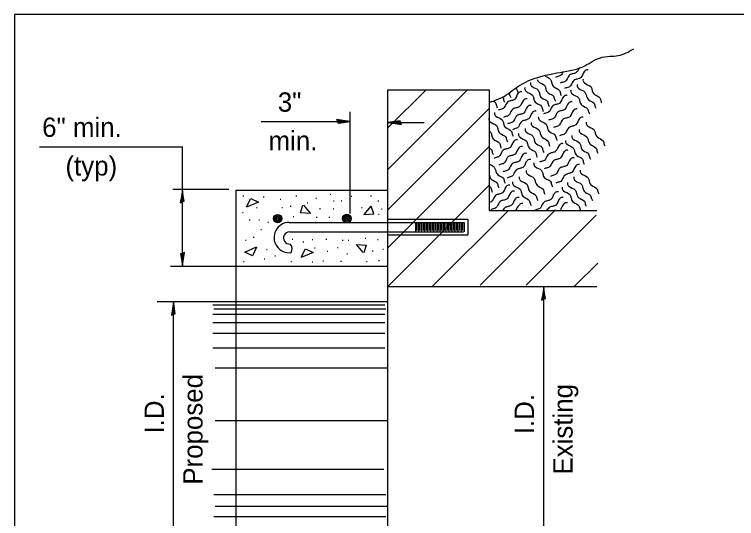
# Model space of a CAD drawing. Extents: x 53821 to 55221, y 43104 to 43593.
# Drawn here: x 54741.7 to 54831.4, y 43440.1 to 43502.7 of the extents above; entities that cross this region are included whole.
import ezdxf

# ---------------------------------------------------------------- set-up
doc = ezdxf.new("R2010")
doc.units = 0
for name, color, linetype in [('Design_EX_Roadway Dimensions', 7, 'Continuous'), ('Removal_Items', 7, 'Continuous'), ('Sheets_General Details', 7, 'Continuous'), ('Signals_EX_Underground Conduit', 7, 'Continuous'), ('Topo_Building', 7, 'Continuous'), ('XSC_Exist Ground', 7, 'Continuous')]:
    doc.layers.add(name, color=color, linetype=linetype)

msp = doc.modelspace()

# ---------------------------------------------------------------- linework, layer by layer
at = {"layer": 'Design_EX_Roadway Dimensions'}
for p, q in [((54783.396, 43478.009), (54783.396, 43490.643)), ((54772.344, 43489.443), (54783.396, 43489.443)), ((54788.087, 43489.331), (54792.587, 43489.331)), ((54744.845, 43486.303), (54762.568, 43486.303)), ((54762.568, 43480.959), (54762.568, 43486.303)), ((54761.368, 43481.035), (54768.352, 43481.035)), ((54762.568, 43471.487), (54762.568, 43481.035)), ((54807.429, 43438.195), (54807.429, 43468.961)), ((54761.488, 43438.195), (54761.488, 43467.075))]:
    msp.add_line(p, q, dxfattribs=at)
for points in [[(54781.841, 43489.465), (54781.893, 43489.233), (54782.551, 43489.333), (54783.396, 43489.443), (54782.493, 43489.567), (54781.703, 43489.705), (54781.841, 43489.465), (54781.911, 43489.312), (54782.828, 43489.444), (54781.825, 43489.62), (54781.973, 43489.423), (54782.395, 43489.449), (54781.989, 43489.511)], [(54789.641, 43489.308), (54789.589, 43489.54), (54788.932, 43489.44), (54788.087, 43489.331), (54788.989, 43489.207), (54789.78, 43489.068), (54789.641, 43489.308), (54789.572, 43489.461), (54788.655, 43489.329), (54789.657, 43489.153), (54789.509, 43489.351), (54789.088, 43489.324), (54789.493, 43489.263)], [(54762.545, 43479.48), (54762.777, 43479.532), (54762.677, 43480.189), (54762.568, 43481.035), (54762.444, 43480.132), (54762.305, 43479.341), (54762.545, 43479.48), (54762.699, 43479.549), (54762.567, 43480.467), (54762.391, 43479.464), (54762.588, 43479.612), (54762.561, 43480.033), (54762.5, 43479.628)], [(54762.591, 43473.041), (54762.359, 43472.989), (54762.459, 43472.332), (54762.568, 43471.487), (54762.692, 43472.389), (54762.831, 43473.18), (54762.591, 43473.041), (54762.437, 43472.972), (54762.569, 43472.055), (54762.745, 43473.057), (54762.548, 43472.909), (54762.575, 43472.488), (54762.636, 43472.893)], [(54807.407, 43467.407), (54807.639, 43467.459), (54807.539, 43468.116), (54807.429, 43468.961), (54807.305, 43468.059), (54807.167, 43467.268), (54807.407, 43467.407), (54807.56, 43467.476), (54807.428, 43468.393), (54807.252, 43467.391), (54807.449, 43467.539), (54807.423, 43467.96), (54807.361, 43467.555)], [(54761.465, 43465.52), (54761.697, 43465.572), (54761.597, 43466.229), (54761.488, 43467.075), (54761.364, 43466.172), (54761.225, 43465.381), (54761.465, 43465.52), (54761.619, 43465.589), (54761.487, 43466.507), (54761.311, 43465.504), (54761.508, 43465.652), (54761.481, 43466.073), (54761.42, 43465.668)]]:
    msp.add_lwpolyline(points, dxfattribs=at)
at = {"layer": 'Removal_Items'}
for p, q in [((54780.908, 43480.421), (54781.007, 43480.421)), ((54770.085, 43480.219), (54770.184, 43480.219)), ((54772.617, 43480.072), (54772.716, 43480.072)), ((54774.712, 43479.783), (54774.811, 43479.783)), ((54776.66, 43480.219), (54776.759, 43480.219)), ((54779.133, 43479.928), (54779.232, 43479.928)), ((54781.316, 43479.579), (54781.415, 43479.579)), ((54782.276, 43479.579), (54782.375, 43479.579)), ((54783.525, 43480.16), (54783.624, 43480.16)), ((54785.941, 43480.219), (54786.04, 43480.219)), ((54786.843, 43479.607), (54786.941, 43479.607)), ((54771.773, 43478.763), (54771.872, 43478.763)), ((54774.916, 43478.764), (54775.015, 43478.764)), ((54775.963, 43478.908), (54776.061, 43478.908)), ((54778.057, 43479.345), (54778.156, 43479.345)), ((54779.599, 43478.617), (54779.697, 43478.617)), ((54784.805, 43478.763), (54784.904, 43478.763)), ((54770.028, 43478.123), (54770.127, 43478.123)), ((54781.285, 43478.588), (54781.384, 43478.588)), ((54786.9, 43477.948), (54786.999, 43477.948)), ((54787.279, 43478.589), (54787.377, 43478.589)), ((54770.872, 43477.221), (54770.971, 43477.221)), ((54772.064, 43477.22), (54772.163, 43477.22)), ((54773.169, 43476.957), (54773.268, 43476.957)), ((54776.311, 43477.628), (54776.409, 43477.628)), ((54779.191, 43477.569), (54779.289, 43477.569)), ((54780.763, 43477.541), (54780.861, 43477.541)), ((54772.297, 43476.027), (54772.396, 43476.027)), ((54771.367, 43475.096), (54771.465, 43475.096)), ((54770.405, 43474.687), (54770.504, 43474.687)), ((54776.195, 43474.833), (54776.293, 43474.833)), ((54777.533, 43474.513), (54777.632, 43474.513)), ((54778.668, 43474.775), (54778.767, 43474.775)), ((54780.384, 43474.833), (54780.483, 43474.833)), ((54782.421, 43474.688), (54782.52, 43474.688)), ((54783.148, 43474.716), (54783.247, 43474.716)), ((54785.243, 43474.949), (54785.341, 43474.949)), ((54786.784, 43474.804), (54786.883, 43474.804)), ((54772.995, 43473.552), (54773.093, 43473.552)), ((54778.959, 43473.756), (54779.057, 43473.756)), ((54780.529, 43473.348), (54780.628, 43473.348)), ((54781.809, 43473.785), (54781.908, 43473.785)), ((54786.144, 43473.377), (54786.243, 43473.377)), ((54787.453, 43473.581), (54787.552, 43473.581)), ((54774.043, 43472.767), (54774.141, 43472.767)), ((54782.973, 43473.028), (54783.072, 43473.028)), ((54770.144, 43472.068), (54770.243, 43472.068)), ((54776.02, 43472.068), (54776.119, 43472.068)), ((54778.668, 43472.011), (54778.767, 43472.011)), ((54780.005, 43472.125), (54780.104, 43472.125)), ((54782.217, 43472.097), (54782.316, 43472.097)), ((54785.417, 43472.039), (54785.516, 43472.039)), ((54786.929, 43472.185), (54787.028, 43472.185))]:
    msp.add_line(p, q, dxfattribs=at)
for points in [[(54770.532, 43478.833), (54771.052, 43479.892), (54772.003, 43479.441), (54770.521, 43478.812)], [(54777.613, 43479.049), (54778.456, 43478.029), (54777.236, 43478.117), (54777.544, 43479.068)], [(54785.949, 43478.92), (54785.109, 43477.899), (54786.325, 43477.989), (54786.021, 43478.939)], [(54785.013, 43473.157), (54784.172, 43474.179), (54785.389, 43474.089), (54785.083, 43473.139)], [(54771.776, 43473.835), (54771.259, 43472.779), (54770.307, 43473.227), (54771.787, 43473.857)], [(54777.331, 43472.581), (54777.849, 43473.637), (54778.8, 43473.189), (54777.32, 43472.559)]]:
    msp.add_lwpolyline(points, dxfattribs=at)
at = {"layer": 'Sheets_General Details'}
msp.add_lwpolyline([(55042.984, 43502.731), (54741.728, 43502.731), (54741.728, 43377.844), (55042.984, 43377.844)], close=True, dxfattribs=at)
at = {"layer": 'Signals_EX_Underground Conduit'}
msp.add_line((54772.704, 43472.388), (54772.803, 43472.388), dxfattribs=at)
at = {"layer": 'Topo_Building'}
for p, q in [((54788.049, 43483.456), (54797.985, 43493.393)), ((54788.087, 43488.641), (54792.82, 43493.373)), ((54788.087, 43493.355), (54800.663, 43493.355)), ((54788.087, 43480.911), (54788.087, 43493.355)), ((54800.663, 43493.355), (54800.663, 43478.385)), ((54788.049, 43478.424), (54800.663, 43491.037)), ((54788.087, 43473.768), (54800.7, 43486.379)), ((54788.087, 43468.961), (54800.7, 43481.571)), ((54769.236, 43480.911), (54788.087, 43480.911)), ((54769.236, 43471.487), (54769.236, 43480.911)), ((54788.087, 43424.357), (54788.087, 43480.911)), ((54793.592, 43468.961), (54803.037, 43478.405)), ((54799.549, 43469.112), (54808.9, 43478.459)), ((54800.663, 43478.385), (54814.008, 43478.385)), ((54805.244, 43469.112), (54813.952, 43477.821)), ((54775.836, 43476.915), (54797.529, 43476.915)), ((54788.087, 43477.311), (54798.023, 43477.311)), ((54791.5, 43476.915), (54791.5, 43475.728)), ((54791.877, 43476.915), (54791.877, 43475.728)), ((54792.253, 43476.915), (54792.253, 43475.728)), ((54792.632, 43476.915), (54792.632, 43475.728)), ((54793.008, 43476.915), (54793.008, 43475.728)), ((54793.385, 43476.915), (54793.385, 43475.728)), ((54793.761, 43476.915), (54793.761, 43475.728)), ((54794.14, 43476.915), (54794.14, 43475.728)), ((54794.517, 43476.915), (54794.517, 43475.728)), ((54794.893, 43476.915), (54794.893, 43475.728)), ((54795.271, 43476.915), (54795.271, 43475.728)), ((54795.645, 43476.915), (54795.645, 43475.728)), ((54796.025, 43476.915), (54796.025, 43475.728)), ((54796.401, 43476.915), (54796.401, 43475.728)), ((54796.78, 43476.915), (54796.78, 43475.728)), ((54797.156, 43476.915), (54797.156, 43475.728)), ((54797.529, 43476.915), (54797.529, 43475.728)), ((54798.023, 43477.311), (54798.023, 43475.352)), ((54791.688, 43476.765), (54791.688, 43475.899)), ((54792.065, 43476.765), (54792.065, 43475.899)), ((54792.441, 43476.765), (54792.441, 43475.899)), ((54792.82, 43476.765), (54792.82, 43475.899)), ((54793.196, 43476.765), (54793.196, 43475.899)), ((54793.575, 43476.765), (54793.575, 43475.899)), ((54793.951, 43476.765), (54793.951, 43475.899)), ((54794.328, 43476.765), (54794.328, 43475.899)), ((54794.704, 43476.765), (54794.704, 43475.899)), ((54795.08, 43476.765), (54795.08, 43475.899)), ((54795.46, 43476.765), (54795.46, 43475.899)), ((54795.836, 43476.765), (54795.836, 43475.899)), ((54796.212, 43476.765), (54796.212, 43475.899)), ((54796.589, 43476.765), (54796.589, 43475.899)), ((54796.968, 43476.765), (54796.968, 43475.899)), ((54797.344, 43476.765), (54797.344, 43475.899)), ((54775.871, 43475.728), (54797.477, 43475.728)), ((54788.087, 43475.352), (54798.023, 43475.352)), ((54761.092, 43471.487), (54788.087, 43471.487)), ((54769.236, 43433.763), (54769.236, 43471.465)), ((54811.22, 43468.961), (54814.12, 43471.864)), ((54788.087, 43468.961), (54814.008, 43468.961)), ((54759.452, 43467.075), (54788.069, 43467.075)), ((54766.365, 43466.691), (54787.697, 43466.691)), ((54766.496, 43466.169), (54787.829, 43466.169)), ((54766.365, 43465.515), (54787.697, 43465.515)), ((54766.365, 43464.467), (54787.697, 43464.467)), ((54766.365, 43463.159), (54787.697, 43463.159)), ((54766.365, 43461.327), (54787.697, 43461.327)), ((54766.625, 43458.84), (54787.96, 43458.84)), ((54766.625, 43452.297), (54787.96, 43452.297)), ((54766.233, 43446.279), (54787.567, 43446.279)), ((54766.496, 43443.136), (54787.829, 43443.136)), ((54766.625, 43441.696), (54787.96, 43441.696)), ((54766.496, 43440.389), (54787.829, 43440.389))]:
    msp.add_line(p, q, dxfattribs=at)
for centre, radius in [((54774.401, 43477.387), 0.517), ((54774.401, 43477.387), 0.377), ((54782.979, 43477.406), 0.536), ((54782.979, 43477.406), 0.377), ((54774.401, 43477.387), 0.265), ((54774.401, 43477.387), 0.122), ((54782.979, 43477.406), 0.254), ((54782.979, 43477.406), 0.0938)]:
    msp.add_circle(centre, radius, dxfattribs=at)
for centre, radius, start, end in [((54775.834, 43475.031), 1.885, 90, 277.22549), ((54775.872, 43474.974), 0.754, 90, 275.00914), ((54775.324, 43473.606), 0.87, 329.18271, 45.1458)]:
    msp.add_arc(centre, radius, start, end, dxfattribs=at)
at = {"layer": 'XSC_Exist Ground'}
for points in [[(54800.737, 43491.848), (54802.733, 43492.696), (54803.735, 43493.467), (54809.052, 43495.467), (54812.273, 43496.24), (54814.349, 43497.315), (54815.668, 43497.539), (54816.665, 43497.615), (54818.589, 43498.464)], [(54809.844, 43495.655), (54809.521, 43495.145), (54809.071, 43494.993), (54808.9, 43494.92)], [(54811.84, 43496.125), (54811.484, 43495.543), (54811.144, 43495.391), (54810.748, 43495.279), (54810.521, 43495.088), (54810.087, 43494.409), (54809.637, 43494.261), (54809.465, 43494.183)], [(54812.952, 43495.824), (54812.839, 43495.845), (54812.501, 43495.675), (54812.029, 43494.881), (54811.689, 43494.731), (54811.295, 43494.617), (54811.068, 43494.429), (54810.633, 43493.751), (54810.181, 43493.6), (54810.013, 43493.525)], [(54807.62, 43495.051), (54808.241, 43494.695), (54808.392, 43494.353), (54808.504, 43493.959), (54808.693, 43493.733), (54809.372, 43493.297), (54809.521, 43492.847), (54809.599, 43492.679)], [(54805.791, 43494.261), (54805.772, 43494.147), (54805.941, 43493.807), (54806.732, 43493.337), (54806.881, 43492.997), (54806.996, 43492.6), (54807.185, 43492.376), (54807.863, 43491.943), (54808.013, 43491.488), (54808.089, 43491.32)], [(54806.6, 43494.655), (54806.713, 43494.429), (54807.505, 43493.959), (54807.656, 43493.619), (54807.768, 43493.224), (54807.957, 43492.997), (54808.637, 43492.563), (54808.789, 43492.112), (54808.863, 43491.943)], [(54811.596, 43494.013), (54811.577, 43493.903), (54811.749, 43493.561), (54812.537, 43493.091), (54812.689, 43492.752), (54812.804, 43492.357), (54812.991, 43492.129), (54813.671, 43491.696), (54813.82, 43491.243), (54813.896, 43491.073)], [(54812.312, 43494.695), (54812.295, 43494.579), (54812.464, 43494.241), (54813.253, 43493.768), (54813.405, 43493.431), (54813.519, 43493.033), (54813.708, 43492.807), (54814.385, 43492.376), (54814.536, 43491.921), (54814.613, 43491.752)], [(54804.716, 43493.128), (54804.601, 43493.145), (54804.263, 43492.977), (54803.792, 43492.185), (54803.453, 43492.035), (54803.055, 43491.921), (54802.831, 43491.733), (54802.396, 43491.055), (54801.944, 43490.904), (54801.775, 43490.827)], [(54803.113, 43492.997), (54803.264, 43492.583), (54803.34, 43492.413)], [(54804.017, 43493.581), (54804.129, 43493.261), (54804.207, 43493.091)], [(54805.072, 43493.639), (54805.055, 43493.525), (54805.224, 43493.185), (54806.016, 43492.713), (54806.165, 43492.376), (54806.28, 43491.977), (54806.468, 43491.752), (54807.148, 43491.32), (54807.297, 43490.867), (54807.373, 43490.696)], [(54810.785, 43493.319), (54810.767, 43493.203), (54810.935, 43492.864), (54811.728, 43492.392), (54811.877, 43492.055), (54811.992, 43491.657), (54812.18, 43491.431), (54812.86, 43491), (54813.009, 43490.545), (54813.085, 43490.376)], [(54802.264, 43492.487), (54802.32, 43492.451), (54802.472, 43491.997), (54802.548, 43491.827)], [(54805.356, 43492.243), (54805.244, 43492.263), (54804.904, 43492.091), (54804.431, 43491.303), (54804.095, 43491.149), (54803.696, 43491.037), (54803.471, 43490.847), (54803.037, 43490.169), (54802.584, 43490.017), (54802.416, 43489.941)], [(54810.352, 43492.679), (54810.239, 43492.696), (54809.9, 43492.527), (54809.428, 43491.733), (54809.088, 43491.583), (54808.693, 43491.471), (54808.468, 43491.281), (54808.033, 43490.601), (54807.581, 43490.451), (54807.413, 43490.376)], [(54801.151, 43491.959), (54801.436, 43491.771), (54801.584, 43491.32), (54801.661, 43491.149)], [(54805.865, 43491.431), (54805.751, 43491.451), (54805.412, 43491.281), (54804.941, 43490.488), (54804.601, 43490.339), (54804.207, 43490.227), (54803.98, 43490.037), (54803.548, 43489.359), (54803.093, 43489.207), (54802.925, 43489.131)], [(54810.953, 43491.885), (54810.844, 43491.903), (54810.503, 43491.733), (54810.032, 43490.943), (54809.692, 43490.791), (54809.297, 43490.679), (54809.071, 43490.488), (54808.637, 43489.811), (54808.184, 43489.661), (54808.013, 43489.584)], [(54801.321, 43490.567), (54801.304, 43490.451), (54801.472, 43490.112), (54802.264, 43489.64), (54802.416, 43489.301), (54802.529, 43488.905), (54802.717, 43488.68), (54803.396, 43488.245), (54803.548, 43487.793), (54803.621, 43487.624)], [(54806.468, 43490.715), (54806.353, 43490.736), (54806.016, 43490.567), (54805.544, 43489.773), (54805.205, 43489.621), (54804.809, 43489.511), (54804.583, 43489.32), (54804.149, 43488.641), (54803.696, 43488.491), (54803.528, 43488.416)], [(54811.577, 43490.981), (54811.463, 43491), (54811.125, 43490.827), (54810.653, 43490.037), (54810.313, 43489.885), (54809.919, 43489.773), (54809.692, 43489.584), (54809.26, 43488.905), (54808.805, 43488.755), (54808.637, 43488.68)], [(54800.624, 43489.848), (54800.605, 43489.735), (54800.775, 43489.397), (54801.568, 43488.925), (54801.717, 43488.585), (54801.829, 43488.191), (54802.017, 43487.963), (54802.697, 43487.529), (54802.848, 43487.077), (54802.925, 43486.909)], [(54806.769, 43490.037), (54806.752, 43489.925), (54806.92, 43489.584), (54807.713, 43489.112), (54807.863, 43488.773), (54807.976, 43488.379), (54808.165, 43488.151), (54808.844, 43487.719), (54808.996, 43487.265), (54809.071, 43487.095)], [(54812.332, 43489.961), (54812.22, 43489.979), (54811.877, 43489.811), (54811.407, 43489.019), (54811.068, 43488.869), (54810.673, 43488.755), (54810.447, 43488.565), (54810.013, 43487.888), (54809.559, 43487.736), (54809.391, 43487.661)], [(54805.132, 43488.549), (54805.111, 43488.435), (54805.281, 43488.095), (54806.072, 43487.624), (54806.223, 43487.283), (54806.337, 43486.888), (54806.525, 43486.664), (54807.201, 43486.229), (54807.356, 43485.777), (54807.429, 43485.607)], [(54805.885, 43489.32), (54805.865, 43489.207), (54806.036, 43488.869), (54806.825, 43488.397), (54806.977, 43488.057), (54807.092, 43487.661), (54807.28, 43487.433), (54807.957, 43487.001), (54808.108, 43486.549), (54808.184, 43486.379)], [(54812.709, 43489.359), (54812.689, 43489.245), (54812.86, 43488.905), (54813.649, 43488.435), (54813.801, 43488.095), (54813.913, 43487.699), (54814.105, 43487.475), (54814.781, 43487.04), (54814.933, 43486.587), (54815.008, 43486.417)], [(54800.641, 43488.245), (54800.796, 43488.151), (54800.944, 43487.815), (54801.056, 43487.416), (54801.247, 43487.189), (54801.924, 43486.755), (54802.076, 43486.305), (54802.151, 43486.135)], [(54804.32, 43487.944), (54804.301, 43487.831), (54804.469, 43487.493), (54805.263, 43487.019), (54805.412, 43486.68), (54805.525, 43486.285), (54805.713, 43486.059), (54806.392, 43485.625), (54806.544, 43485.173), (54806.62, 43485.003)], [(54810.919, 43487.719), (54810.897, 43487.605), (54811.068, 43487.265), (54811.861, 43486.793), (54812.009, 43486.455), (54812.124, 43486.059), (54812.312, 43485.833), (54812.991, 43485.399), (54813.143, 43484.945), (54813.217, 43484.776)], [(54811.84, 43488.453), (54811.823, 43488.341), (54811.992, 43488), (54812.783, 43487.529), (54812.936, 43487.189), (54813.047, 43486.793), (54813.237, 43486.568), (54813.913, 43486.135), (54814.065, 43485.683), (54814.141, 43485.512)], [(54804.168, 43487.153), (54804.056, 43487.173), (54803.716, 43487.001), (54803.245, 43486.209), (54802.904, 43486.059), (54802.511, 43485.945), (54802.284, 43485.759), (54801.849, 43485.079), (54801.399, 43484.929), (54801.229, 43484.853)], [(54809.823, 43486.68), (54809.712, 43486.701), (54809.372, 43486.531), (54808.9, 43485.739), (54808.561, 43485.589), (54808.165, 43485.473), (54807.936, 43485.287), (54807.505, 43484.608), (54807.053, 43484.457), (54806.881, 43484.383)], [(54810.144, 43487.095), (54810.125, 43486.983), (54810.293, 43486.645), (54811.088, 43486.173), (54811.239, 43485.833), (54811.351, 43485.439), (54811.54, 43485.209), (54812.22, 43484.776), (54812.369, 43484.323), (54812.444, 43484.155)], [(54800.641, 43486.135), (54800.927, 43485.945), (54801.077, 43485.493), (54801.151, 43485.325)], [(54804.791, 43486.323), (54804.677, 43486.343), (54804.337, 43486.173), (54803.865, 43485.379), (54803.528, 43485.231), (54803.132, 43485.119), (54802.904, 43484.929), (54802.472, 43484.249), (54802.017, 43484.097), (54801.849, 43484.023)], [(54810.428, 43485.851), (54810.313, 43485.871), (54809.975, 43485.701), (54809.504, 43484.909), (54809.164, 43484.759), (54808.768, 43484.643), (54808.543, 43484.457), (54808.108, 43483.777), (54807.656, 43483.627), (54807.487, 43483.552)], [(54805.3, 43485.473), (54805.184, 43485.493), (54804.847, 43485.325), (54804.375, 43484.531), (54804.036, 43484.383), (54803.64, 43484.267), (54803.415, 43484.08), (54802.981, 43483.4), (54802.529, 43483.249), (54802.359, 43483.175)], [(54811.2, 43484.929), (54811.088, 43484.945), (54810.748, 43484.776), (54810.279, 43483.987), (54809.937, 43483.833), (54809.541, 43483.721), (54809.316, 43483.533), (54808.881, 43482.853), (54808.429, 43482.704), (54808.257, 43482.627)], [(54800.7, 43484.136), (54801.284, 43483.777), (54801.436, 43483.44), (54801.549, 43483.041), (54801.737, 43482.817), (54802.416, 43482.383), (54802.565, 43481.931), (54802.641, 43481.761)], [(54805.809, 43484.721), (54805.695, 43484.737), (54805.356, 43484.569), (54804.884, 43483.777), (54804.544, 43483.627), (54804.149, 43483.513), (54803.924, 43483.327), (54803.489, 43482.647), (54803.037, 43482.497), (54802.868, 43482.421)], [(54806.205, 43484.288), (54806.185, 43484.173), (54806.353, 43483.833), (54807.148, 43483.361), (54807.297, 43483.024), (54807.413, 43482.627), (54807.6, 43482.401), (54808.277, 43481.969), (54808.429, 43481.515), (54808.504, 43481.345)], [(54811.861, 43484.08), (54811.749, 43484.097), (54811.407, 43483.928), (54810.935, 43483.139), (54810.597, 43482.987), (54810.201, 43482.873), (54809.975, 43482.685), (54809.541, 43482.007), (54809.088, 43481.856), (54808.917, 43481.779)], [(54805.263, 43483.345), (54805.244, 43483.232), (54805.412, 43482.891), (54806.205, 43482.421), (54806.353, 43482.08), (54806.468, 43481.685), (54806.657, 43481.459), (54807.335, 43481.025), (54807.487, 43480.573), (54807.561, 43480.403)], [(54811.956, 43483.4), (54811.935, 43483.288), (54812.104, 43482.947), (54812.897, 43482.479), (54813.047, 43482.137), (54813.16, 43481.743), (54813.349, 43481.515), (54814.028, 43481.081), (54814.18, 43480.631), (54814.255, 43480.461)], [(54800.68, 43482.76), (54800.756, 43482.479), (54800.944, 43482.251), (54801.623, 43481.816), (54801.775, 43481.365), (54801.849, 43481.197)], [(54804.375, 43482.573), (54804.357, 43482.457), (54804.527, 43482.119), (54805.317, 43481.648), (54805.471, 43481.309), (54805.583, 43480.911), (54805.772, 43480.688), (54806.452, 43480.253), (54806.6, 43479.8), (54806.676, 43479.629)], [(54811.161, 43482.552), (54811.144, 43482.44), (54811.313, 43482.101), (54812.104, 43481.631), (54812.256, 43481.291), (54812.369, 43480.895), (54812.559, 43480.667), (54813.237, 43480.233), (54813.385, 43479.781), (54813.464, 43479.613)], [(54800.605, 43481.423), (54800.813, 43481.291), (54800.964, 43480.837), (54801.039, 43480.667)], [(54803.225, 43481.536), (54803.113, 43481.552), (54802.775, 43481.383), (54802.304, 43480.592), (54801.964, 43480.44), (54801.568, 43480.328), (54801.341, 43480.139), (54800.908, 43479.461), (54800.641, 43479.367)], [(54803.548, 43481.951), (54803.528, 43481.837), (54803.696, 43481.497), (54804.489, 43481.025), (54804.64, 43480.688), (54804.751, 43480.289), (54804.941, 43480.064), (54805.62, 43479.629), (54805.772, 43479.179), (54805.845, 43479.009)], [(54810.388, 43481.856), (54810.372, 43481.743), (54810.541, 43481.403), (54811.333, 43480.931), (54811.484, 43480.592), (54811.596, 43480.195), (54811.784, 43479.969), (54812.464, 43479.535), (54812.615, 43479.085), (54812.689, 43478.913)], [(54803.792, 43480.781), (54803.679, 43480.799), (54803.34, 43480.631), (54802.868, 43479.839), (54802.529, 43479.687), (54802.132, 43479.575), (54801.905, 43479.385), (54801.472, 43478.707), (54801.02, 43478.555), (54800.849, 43478.48)], [(54809.239, 43480.704), (54809.127, 43480.725), (54808.789, 43480.555), (54808.316, 43479.761), (54807.976, 43479.613), (54807.581, 43479.499), (54807.356, 43479.312), (54806.92, 43478.631), (54806.468, 43478.48), (54806.297, 43478.405)], [(54809.712, 43481.291), (54809.692, 43481.176), (54809.861, 43480.837), (54810.653, 43480.367), (54810.805, 43480.027), (54810.919, 43479.629), (54811.108, 43479.407), (54811.784, 43478.971), (54811.935, 43478.519), (54812.009, 43478.349)], [(54804.357, 43479.989), (54804.244, 43480.007), (54803.905, 43479.839), (54803.433, 43479.047), (54803.093, 43478.895), (54802.697, 43478.781), (54802.472, 43478.593), (54802.304, 43478.349)], [(54809.844, 43480.007), (54809.729, 43480.027), (54809.391, 43479.856), (54808.917, 43479.064), (54808.577, 43478.913), (54808.184, 43478.801), (54807.957, 43478.613), (54807.788, 43478.368)], [(54804.847, 43479.255), (54804.735, 43479.273), (54804.396, 43479.101), (54803.96, 43478.385)], [(54810.388, 43479.347), (54810.279, 43479.367), (54809.937, 43479.197), (54809.504, 43478.48)]]:
    msp.add_spline(points, degree=3, dxfattribs=at)

# ---------------------------------------------------------------- texts
at = {"layer": 'Design_EX_Roadway Dimensions'}
for s, p in [('3"', (54774.419, 43490.653)), ('6" min.', (54745.17, 43487.526)), ('min.', (54773.266, 43485.853)), ('(typ)', (54748.06, 43482.726))]:
    msp.add_text(s, height=2.4, dxfattribs=at).set_placement(p)
for s, p in [('Proposed', (54765.076, 43444.346)), ('Existing', (54811.008, 43445.604)), ('I.D.', (54760.276, 43450.697)), ('I.D.', (54806.208, 43450.612))]:
    msp.add_text(s, height=2.4, rotation=90, dxfattribs=at).set_placement(p)

doc.saveas('drawing.dxf')
